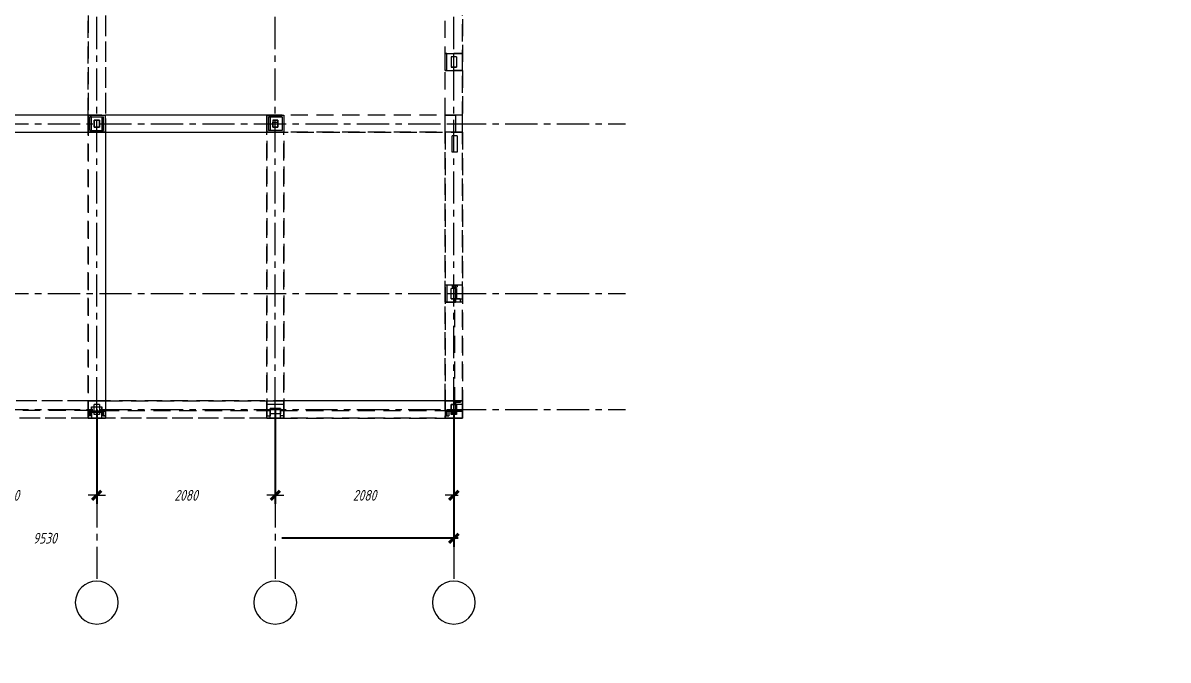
# Model space of a CAD drawing. Header units: millimetres. Extents: x 0 to 10920, y 0 to 297.
# Drawn here: x 1006.1 to 1273, y 0 to 148.5 of the extents above; entities that cross this region are included whole.
import ezdxf

# ---------------------------------------------------------------- set-up
doc = ezdxf.new("R2010")
doc.units = ezdxf.units.MM
for name, pattern in [('K5LT_AXLED', [12, 7.5, -1.5, 1.5, -1.5]), ('K5LT_BASIC', [0]), ('K5LT_DASHED', [6, 4, -2]), ('K5LT_THIN', [0])]:
    doc.linetypes.add(name, pattern=pattern)
doc.layers.add('Системный слой', color=7, linetype='Continuous')
doc.styles.add('KDIMTEXTSTYLE', font='GOST_AU.SHX', dxfattribs={"width": 0.96, "oblique": 15, "height": 5})
doc.styles.add('KTEXTSTYLE', font='GOST_AU.SHX', dxfattribs={"width": 0.96, "height": 5})
doc.dimstyles.new('KDIMSTYLE (0.02)', dxfattribs={"dimtxt": 5, "dimasz": 1, "dimexe": 2, "dimexo": 0, "dimgap": 1, "dimtad": 1, "dimlfac": 50, "dimtxsty": 'KDIMTEXTSTYLE', "dimsah": 1, "dimcen": 0, "dimdle": 1, "dimadec": 0, "dimazin": 0, "dimtfac": 0.667, "dimtmove": 0, "dimatfit": 3, "dimfxl": 0, "dimtvp": 1, "dimtolj": 1, "dimtzin": 0, "dimarcsym": 0})

# ---------------------------------------------------------------- blocks, each defined once
blk = doc.blocks.new('U197')
at = {"layer": 'Системный слой', "color": 30, "linetype": 'K5LT_AXLED', "lineweight": 18}
for p, q in [((915.9141695652803, 58.4019691759321), (1106.51416956528, 58.40196917593208)), ((1106.51416956528, 58.40196917593208), (1146.51416956528, 58.40196917593208))]:
    blk.add_line(p, q, dxfattribs=at)
blk = doc.blocks.new('U198')
at = {"layer": 'Системный слой', "color": 30, "linetype": 'K5LT_AXLED', "lineweight": 18}
for p, q in [((915.9141695652803, 85.4019691759321), (1106.51416956528, 85.40196917593208)), ((1106.51416956528, 85.40196917593208), (1146.51416956528, 85.40196917593208))]:
    blk.add_line(p, q, dxfattribs=at)
blk = doc.blocks.new('U199')
at = {"layer": 'Системный слой', "color": 30, "linetype": 'K5LT_AXLED', "lineweight": 18}
for p, q in [((915.9141695652803, 125.0019691759321), (1106.51416956528, 125.0019691759321)), ((1106.51416956528, 125.0019691759321), (1146.51416956528, 125.0019691759321))]:
    blk.add_line(p, q, dxfattribs=at)
blk = doc.blocks.new('U206')
at = {"layer": 'Системный слой', "color": 30, "linetype": 'K5LT_AXLED', "lineweight": 18}
for p, q in [((1023.31416956528, 58.40196917593209), (1023.31416956528, 250.2019691759321)), ((1023.31416956528, 58.40196917593209), (1023.31416956528, 38.40196917593209)), ((1023.31416956528, 38.40196917593209), (1023.31416956528, 18.40196917593209))]:
    blk.add_line(p, q, dxfattribs=at)
at = {"layer": 'Системный слой', "color": 7, "linetype": 'K5LT_THIN', "lineweight": 18}
blk.add_arc((1023.31416956528, 13.40196917593209), 5, 0, 359.999994270422, dxfattribs=at)
blk = doc.blocks.new('U207')
at = {"layer": 'Системный слой', "color": 30, "linetype": 'K5LT_AXLED', "lineweight": 18}
for p, q in [((1064.91416956528, 58.40196917593209), (1064.91416956528, 250.2019691759321)), ((1064.91416956528, 58.40196917593209), (1064.91416956528, 38.40196917593209)), ((1064.91416956528, 38.40196917593209), (1064.91416956528, 18.40196917593209))]:
    blk.add_line(p, q, dxfattribs=at)
at = {"layer": 'Системный слой', "color": 7, "linetype": 'K5LT_THIN', "lineweight": 18}
blk.add_arc((1064.91416956528, 13.40196917593209), 5, 0, 359.999994270422, dxfattribs=at)
blk = doc.blocks.new('U208')
at = {"layer": 'Системный слой', "color": 30, "linetype": 'K5LT_AXLED', "lineweight": 18}
for p, q in [((1106.51416956528, 58.40196917593208), (1106.51416956528, 250.2019691759321)), ((1106.51416956528, 58.40196917593208), (1106.51416956528, 38.40196917593208)), ((1106.51416956528, 38.40196917593208), (1106.51416956528, 18.40196917593208))]:
    blk.add_line(p, q, dxfattribs=at)
at = {"layer": 'Системный слой', "color": 7, "linetype": 'K5LT_THIN', "lineweight": 18}
blk.add_arc((1106.51416956528, 13.40196917593208), 5, 0, 359.999994270422, dxfattribs=at)
blk = doc.blocks.new('U196')
at = {"layer": 'Системный слой'}
for name in ['U206', 'U207', 'U208', 'U199', 'U198', 'U197']:
    blk.add_blockref(name, (0, 0), dxfattribs=at)
blk = doc.blocks.new('U277')
at = {"layer": 'Системный слой', "color": 7, "linetype": 'K5LT_DASHED', "lineweight": 18}
for p, q in [((1021.313972445279, 252.2014256259321), (1021.313972445279, 56.40195364593208)), ((1025.313961665279, 252.2014256259321), (1025.313961665279, 56.40195364593208)), ((1104.513758585279, 127.0017658459322), (1104.513758585279, 252.2014331259322)), ((1108.51374810528, 84.20187630593216), (1108.51374810528, 252.2014331259322)), ((1021.313971805279, 127.0017716659321), (1021.313971805279, 161.4016762259321)), ((1025.313960705279, 161.4016762259321), (1025.313960705279, 127.0017716659321)), ((1104.51374436528, 127.0017716659321), (1104.51374436528, 161.4016762259321)), ((1108.513733265279, 161.4016762259321), (1108.513733265279, 127.0017716659321)), ((1107.113745685279, 140.6017253859322), (1105.913748885279, 140.6017253859322)), ((1105.913748885279, 140.6017253859322), (1105.913748885279, 138.2017317859321)), ((1107.113745685279, 140.6017253859322), (1107.113745685279, 138.2017317859321)), ((1105.913748885279, 138.2017317859321), (1107.113745685279, 138.2017317859321)), ((1108.513723325279, 127.0017716659321), (913.9142696652794, 127.0017716659321)), ((1021.313972445279, 127.0017694659321), (983.7140738452794, 127.0017694659321)), ((1021.31397212528, 123.0017815059321), (1021.31397212528, 127.0017705659322)), ((1021.31397212528, 127.0017705659322), (1025.313961185279, 127.0017705659322)), ((1021.31397212528, 127.0017705659322), (1025.313961185279, 127.0017705659322)), ((1021.313972445279, 127.0017694659321), (1021.313972445279, 123.0017802459321)), ((1022.713968685279, 124.2017700859322), (1022.713968685279, 125.8017657659321)), ((1022.713968685279, 125.8017657659321), (1023.91396544528, 125.8017657659321)), ((1023.913965185279, 125.8017664459321), (1023.913965185279, 124.2017708059321)), ((1025.313961185279, 123.0017815059321), (1025.313961185279, 127.0017705659322)), ((1025.313961665279, 123.0017802459321), (1025.313961665279, 127.0017694659321)), ((1062.913860265279, 127.0017694659321), (1025.313961665279, 127.0017694659321)), ((1062.913858325279, 127.0017705659322), (1066.913847385279, 127.0017705659322)), ((1062.913858325279, 127.0017705659322), (1062.913858325279, 123.0017815059321)), ((1062.913860265279, 123.0017802459321), (1062.913860265279, 127.0017694659321)), ((1062.913860265279, 127.0017694659321), (1066.913849485279, 127.0017694659321)), ((1062.913860265279, 127.0017694659321), (1062.913860265279, 56.40195292593213)), ((1064.313856485279, 125.8017657659321), (1064.313856485279, 124.2017700859322)), ((1064.313856485279, 125.8017657659321), (1065.513853245279, 125.8017657659321)), ((1065.513853245279, 125.8017657659321), (1065.513853245279, 124.2017700859322)), ((1066.913847385279, 127.0017705659322), (1066.913847385279, 123.0017815059321)), ((1108.513730745279, 127.0017694659321), (1066.913849485279, 127.0017694659321)), ((1066.913849485279, 127.0017694659321), (1066.913849485279, 123.0017802459321)), ((1066.913849485279, 127.0017694659321), (1066.913849485279, 56.40195292593213)), ((1108.513733265279, 127.0017716659321), (1104.51374436528, 127.0017716659321)), ((1104.513751485279, 123.0017802459321), (1104.513751485279, 127.0017694659321)), ((1104.513757165279, 127.0017662859322), (1106.91375084528, 127.0017662859322)), ((1106.91375084528, 127.0017662859322), (1106.91375084528, 123.0017768259321)), ((1108.513730745279, 123.0017802459321), (1108.513730745279, 127.0017694659321)), ((1108.51374068528, 123.0017802459321), (1108.51374068528, 127.0017694659321)), ((913.9142696652794, 123.0017827459321), (1108.513723325279, 123.0017827459321)), ((983.7140738452794, 123.0017802459321), (1021.313972445279, 123.0017802459321)), ((1021.313971805279, 56.40196132593213), (1021.313971805279, 123.0017827459321)), ((1025.313961185279, 123.0017815059321), (1021.31397212528, 123.0017815059321)), ((1021.31397212528, 123.0017815059321), (1025.313961185279, 123.0017815059321)), ((1022.713968685279, 124.2017700859322), (1023.91396544528, 124.2017700859322)), ((1025.313960705279, 123.0017827459321), (1025.313960705279, 56.40196132593213)), ((1025.313961665279, 123.0017802459321), (1062.913860265279, 123.0017802459321)), ((1066.913845285279, 123.0017827459321), (1062.913856385279, 123.0017827459321)), ((1062.913856385279, 56.4019605859321), (1062.913856385279, 123.0017827459321)), ((1062.913858325279, 123.0017815059321), (1066.913847385279, 123.0017815059321)), ((1065.513853245279, 124.2017700859322), (1064.313856485279, 124.2017700859322)), ((1066.913845285279, 56.4019605859321), (1066.913845285279, 123.0017827459321)), ((1108.513730745279, 123.0017802459321), (1066.913849485279, 123.0017802459321)), ((1108.513733265279, 123.0017827459321), (1104.51374436528, 123.0017827459321)), ((1104.51374436528, 60.40195642593208), (1104.51374436528, 123.0017827459321)), ((1106.91375230528, 123.0017763259321), (1104.513758585279, 123.0017763259321)), ((1104.513758585279, 123.0017763259321), (1104.513758585279, 56.40194598593211)), ((1108.513733265279, 123.0017827459321), (1108.513733265279, 60.40195642593208)), ((1107.31374638528, 122.2017789459321), (1106.113749545279, 122.2017789459321)), ((1106.113751005279, 118.3797629259321), (1106.113751005279, 122.2017784259321)), ((1107.31374638528, 122.2017789459321), (1107.31374638528, 118.3797635059321)), ((1107.31374638528, 118.3797635059321), (1106.113749545279, 118.3797635059321)), ((1107.113745685279, 86.60187322593214), (1105.913748885279, 86.60187322593214)), ((1105.913753225279, 84.20187630593216), (1105.913753225279, 86.60187002593207)), ((1107.113750085279, 84.20187630593216), (1107.113750085279, 86.60187002593207)), ((1107.113745685279, 84.20187960593212), (1105.913748885279, 84.20187960593212)), ((1105.913753225279, 84.20187630593216), (1106.753749325279, 84.20187630593216)), ((1107.113747145279, 84.20187850593219), (1106.753746405279, 84.20187850593219)), ((1106.753749325279, 59.60193686593207), (1106.753749325279, 84.20187630593216)), ((1107.113747145279, 84.20187850593219), (1108.513745145279, 84.20187850593219)), ((1108.513745145279, 59.60194370593214), (1108.513745145279, 84.20187850593219)), ((1104.513758585279, 60.40194170593212), (942.1141790052794, 60.40194170593212)), ((1021.313971805279, 60.40195642593208), (983.7140761052793, 60.40195642593208)), ((1021.313972445279, 56.40195984593214), (1021.313972445279, 60.40194906593213)), ((1021.313972445279, 60.40194906593213), (1025.313961665279, 60.40194906593213)), ((1022.113970585279, 57.80194958593209), (1022.113970585279, 59.0019463859321)), ((1022.113971005279, 59.00194190593211), (1022.113971005279, 58.16194064593212)), ((1022.113971005279, 59.00194190593211), (1024.513964725279, 59.00194190593211)), ((1024.513964185279, 57.80194958593209), (1024.513964185279, 59.0019463859321)), ((1024.513964725279, 59.00194190593211), (1024.513964725279, 58.16194064593212)), ((1025.313960705279, 60.40195642593208), (1062.913856385279, 60.40195642593208)), ((1025.313961665279, 60.40194906593213), (1025.313961665279, 56.40195984593214)), ((1062.913860265279, 56.40195984593214), (1062.913860265279, 60.40194906593213)), ((1062.913860265279, 60.40194906593213), (1066.913849485279, 60.40194906593213)), ((1108.513723205279, 60.40195642593208), (1066.913845285279, 60.40195642593208)), ((1066.913849485279, 60.40194906593213), (1066.913849485279, 56.40195984593214)), ((1108.513733265279, 60.40195642593208), (1104.51374436528, 60.40195642593208)), ((1104.513751485279, 60.40194906593213), (1104.513751485279, 56.40195984593214)), ((1104.513751485279, 60.40194906593213), (1108.51373062528, 60.40194906593213)), ((1104.513751485279, 60.40194906593213), (1104.513751485279, 56.40195364593208)), ((1104.513758585279, 58.16194064593212), (1104.513758585279, 60.40194170593212)), ((1105.913748885279, 59.60194132593213), (1107.113745685279, 59.60194132593213)), ((1106.753749325279, 59.60193686593207), (1105.913753225279, 59.60193686593207)), ((1105.913753225279, 59.60193686593207), (1105.913753225279, 57.60194284593214)), ((1107.113747145279, 59.60193984593214), (1106.753746405279, 59.60193984593214)), ((1108.513745145279, 59.60194370593214), (1107.113747145279, 59.60193984593214)), ((1107.113750085279, 59.60194074593208), (1107.113750085279, 57.60194284593214)), ((1108.51373062528, 56.40195984593214), (1108.51373062528, 60.40194906593213)), ((1108.51374068528, 60.40194906593213), (1108.51374068528, 56.40195364593208)), ((1108.51374810528, 59.60194460593208), (1108.51374810528, 56.40194598593211)), ((1022.113971005279, 58.16194064593212), (982.9140736852796, 58.16194064593212)), ((1022.113970725279, 56.40195524593211), (982.9140746052796, 56.40195524593211)), ((1021.313971805279, 56.40196752593212), (983.7140761052793, 56.40196752593212)), ((1021.313971805279, 56.40196132593213), (1025.313960705279, 56.40196132593213)), ((1021.313972445279, 56.40195984593214), (1025.313961665279, 56.40195984593214)), ((1022.113970725279, 57.80194806593209), (1022.113970725279, 58.16194364593212)), ((1022.113970725279, 57.80194806593209), (1022.113970725279, 56.40195524593211)), ((1022.113971005279, 57.80194504593208), (1024.513964725279, 57.80194504593208)), ((1022.113971005279, 56.4019521859321), (1024.513964725279, 56.4019521859321)), ((1024.51396436528, 58.16194364593212), (1024.51396436528, 57.80194806593209)), ((1063.713860465279, 56.40195524593211), (1024.51396436528, 56.40195524593211)), ((1024.513964725279, 58.16194064593212), (1063.713862045279, 58.16194064593212)), ((1024.513964725279, 56.4019521859321), (1024.513964725279, 57.80194504593208)), ((1062.913856385279, 56.40196752593212), (1025.313960705279, 56.40196752593212)), ((1062.913860265279, 56.40195984593214), (1066.913849485279, 56.40195984593214)), ((1066.913849485279, 56.40195292593213), (1062.913860265279, 56.40195292593213)), ((1063.713859685279, 57.40195064593208), (1063.713859685279, 58.60194744593209)), ((1063.713860465279, 57.40194912593208), (1063.713860465279, 58.16194364593212)), ((1066.113855765279, 58.60194294593209), (1063.713862045279, 58.60194294593209)), ((1063.713862045279, 58.16194064593212), (1063.713862045279, 58.60194294593209)), ((1066.113855765279, 57.40194610593208), (1063.713862045279, 57.40194610593208)), ((1063.713862045279, 56.4019521859321), (1063.713862045279, 57.40194610593208)), ((1066.113855765279, 56.4019521859321), (1063.713862045279, 56.4019521859321)), ((1066.113853285279, 58.60194744593209), (1066.113853285279, 57.40195064593208)), ((1066.113854105279, 57.40194912593208), (1066.113854105279, 58.16194364593212)), ((1066.113854105279, 56.40195524593211), (1066.113854105279, 57.40194912593208)), ((1066.113854105279, 56.40195524593211), (1104.513755745279, 56.40195524593211)), ((1066.113855765279, 58.16194064593212), (1066.113855765279, 58.60194294593209)), ((1066.113855765279, 58.16194064593212), (1104.513758585279, 58.16194064593212)), ((1108.513723205279, 56.40196752593212), (1066.913845285279, 56.40196752593212)), ((1104.513751485279, 56.40195984593214), (1108.51373062528, 56.40195984593214)), ((1108.51374068528, 56.40195364593208), (1104.513751485279, 56.40195364593208)), ((1104.513755745279, 58.16194364593212), (1104.513755745279, 56.40195524593211)), ((1105.913748885279, 57.60194738593207), (1107.113745685279, 57.60194738593207))]:
    blk.add_line(p, q, dxfattribs=at)
blk = doc.blocks.new('U278')
at = {"layer": 'Системный слой', "color": 7, "linetype": 'K5LT_THIN', "lineweight": 18}
for p, q in [((1104.914061745279, 141.401894925932), (1104.51406236528, 141.401894925932)), ((1104.51417292528, 137.401878605932), (1104.51417292528, 141.4018796459321)), ((1104.51417292528, 141.4018796459321), (1108.514173965279, 141.4018796459321)), ((1104.914061745279, 137.4018986259321), (1104.914061745279, 141.401894925932)), ((1107.114173585279, 140.601879445932), (1105.91417328528, 140.601879445932)), ((1105.91417328528, 140.601879445932), (1105.91417328528, 138.2018788059321)), ((1108.51405866528, 141.401894925932), (1106.51406540528, 141.401894925932)), ((1106.51406540528, 137.4018986259321), (1106.51406540528, 141.401894925932)), ((1107.114173585279, 140.601879445932), (1107.114173585279, 138.2018788059321)), ((1108.514173965279, 137.401878605932), (1108.514173965279, 141.4018796459321)), ((1104.914061745279, 137.4018986259321), (1104.51406236528, 137.4018986259321)), ((1104.51417292528, 137.401878605932), (1108.514173965279, 137.401878605932)), ((1107.114173585279, 138.2018788059321), (1105.91417328528, 138.2018788059321)), ((1108.51405866528, 137.4018986259321), (1106.51406540528, 137.4018986259321)), ((1021.71411316528, 126.601976525932), (1024.91410236528, 126.601976525932)), ((1022.11413828528, 126.601908605932), (1021.71413890528, 126.601908605932)), ((1021.71413890528, 123.4019115659321), (1021.71413890528, 126.601908605932)), ((1022.11413828528, 123.4019115659321), (1022.11413828528, 126.601908605932)), ((1022.114141405279, 126.6019006859321), (1024.51413986528, 126.6019006859321)), ((1023.914105745279, 125.801979225932), (1022.71410978528, 125.801979225932)), ((1022.71410978528, 125.801979225932), (1022.71410978528, 124.2019846259321)), ((1023.914105745279, 124.2019846259321), (1023.914105745279, 125.801979225932)), ((1024.51413606528, 126.601908605932), (1024.51413606528, 123.4019115659321)), ((1024.51413606528, 126.601908605932), (1024.91413594528, 126.601908605932)), ((1024.91413594528, 123.4019115659321), (1024.91413594528, 126.601908605932)), ((1063.31397272528, 126.601976525932), (1066.51396192528, 126.601976525932)), ((1063.31397272528, 126.601976525932), (1063.31397272528, 123.401987325932)), ((1063.714099825279, 126.601908605932), (1063.31410044528, 126.601908605932)), ((1066.514113305279, 126.6019006859321), (1063.714114845279, 126.6019006859321)), ((1063.714114845279, 126.6019006859321), (1063.714114845279, 123.401902725932)), ((1065.51396364528, 125.801980085932), (1064.313967725279, 125.801980085932)), ((1064.313969345279, 125.801979225932), (1064.313969345279, 124.2019846259321)), ((1065.51396364528, 124.201985545932), (1065.51396364528, 125.801980085932)), ((1066.514113305279, 126.6019006859321), (1066.514113305279, 123.401902725932)), ((1021.71411316528, 123.401987325932), (1024.91410236528, 123.401987325932)), ((1022.11413828528, 123.4019115659321), (1021.71413890528, 123.4019115659321)), ((1022.114141405279, 123.401902725932), (1024.51413986528, 123.401902725932)), ((1023.914105745279, 124.2019846259321), (1022.71410978528, 124.2019846259321)), ((1024.51413606528, 123.4019115659321), (1024.91413594528, 123.4019115659321)), ((1066.51396192528, 123.401987325932), (1063.31397272528, 123.401987325932)), ((1063.714099825279, 123.4019115659321), (1063.31410044528, 123.4019115659321)), ((1066.514113305279, 123.401902725932), (1063.714114845279, 123.401902725932)), ((1064.31411470528, 124.201902225932), (1064.31411470528, 125.401901465932)), ((1064.31411470528, 125.401901465932), (1065.514113945279, 125.401901465932)), ((1064.31411470528, 124.201902225932), (1065.514113945279, 124.201902225932)), ((1065.514113945279, 124.201902225932), (1065.514113945279, 125.401901465932)), ((1104.914088545279, 87.40192958593208), (1104.514089045279, 87.40192958593208)), ((1104.514089045279, 83.40193214593208), (1104.514089045279, 87.40192958593208)), ((1108.514173965279, 87.40186944593209), (1104.51417292528, 87.40186944593209)), ((1104.914088545279, 87.40192958593208), (1104.914088545279, 83.40193214593208)), ((1105.91417328528, 84.20186862593211), (1105.91417328528, 86.60186924593204)), ((1107.114179465279, 86.60186508593208), (1105.91417908528, 86.60186508593208)), ((1106.11400164528, 87.40199048593205), (1106.11400164528, 87.0019911059321)), ((1106.11400164528, 87.40199048593205), (1107.31399978528, 87.40199048593205)), ((1106.11400164528, 87.0019911059321), (1107.31399978528, 87.0019911059321)), ((1106.914039065279, 84.20196600593205), (1106.914039065279, 87.40196238593198)), ((1108.514086505279, 87.40192958593208), (1106.91408598528, 87.40192958593208)), ((1106.91408598528, 83.40193214593208), (1106.91408598528, 87.40192958593208)), ((1107.114179465279, 86.60186508593208), (1107.114179465279, 84.2018643259321)), ((1107.31399978528, 87.40199048593205), (1107.31399978528, 87.0019911059321)), ((1108.514086505279, 83.40193214593208), (1108.514086505279, 87.40192958593208)), ((1104.513843165279, 83.40211898593203), (1106.753835845279, 83.40211898593203)), ((1104.914088545279, 83.40193214593208), (1104.514089045279, 83.40193214593208)), ((1108.514173965279, 83.40186840593203), (1104.51417292528, 83.40186840593203)), ((1105.91384028528, 84.20211636593201), (1106.753835845279, 84.20211636593201)), ((1107.114179465279, 84.2018643259321), (1105.91417908528, 84.2018643259321)), ((1106.753835845279, 84.20211636593201), (1106.753835845279, 83.40211898593203)), ((1106.914062525279, 84.20194880593205), (1106.75406420528, 84.20194880593205)), ((1106.75406420528, 83.401949525932), (1106.914062525279, 83.401949525932)), ((1107.994039385279, 84.20196600593205), (1106.914039065279, 84.20196600593205)), ((1106.914062525279, 84.20194880593205), (1106.914062525279, 83.401949525932)), ((1108.514086505279, 83.40193214593208), (1106.91408598528, 83.40193214593208)), ((1107.113836365279, 84.20211636593201), (1107.99383178528, 84.20211636593201)), ((1107.99383178528, 84.20211636593201), (1107.99383178528, 83.40211898593203)), ((1108.51383008528, 83.40211898593203), (1107.99383178528, 83.40211898593203)), ((1025.314195785279, 60.40156888593206), (1021.31418240528, 60.40156888593206)), ((1021.31418240528, 58.161561385932), (1021.31418240528, 60.40156888593206)), ((1022.114112925279, 59.00219846593202), (1024.51410506528, 59.00219846593202)), ((1022.114112925279, 59.00219846593202), (1022.114112925279, 57.80220238593203)), ((1023.91419534528, 59.60156620593203), (1022.71419132528, 59.60156580593204)), ((1022.71419214528, 57.20155818593208), (1022.71419132528, 59.60156580593204)), ((1023.91419534528, 59.60156620593203), (1023.91419616528, 57.20155858593207)), ((1024.51410506528, 57.80220238593203), (1024.51410506528, 59.00219846593202)), ((1025.314195785279, 60.40156888593206), (1025.314195785279, 58.161561385932)), ((1066.91396626528, 59.60219302593207), (1062.913979365279, 59.60219302593207)), ((1062.913979365279, 58.16219774593206), (1062.913979365279, 59.60219302593207)), ((1066.91396626528, 58.16219774593206), (1066.91396626528, 59.60219302593207)), ((1106.753835845279, 60.40219040593205), (1104.513843165279, 60.40219040593205)), ((1104.513843165279, 60.40219040593205), (1104.513843165279, 58.16219774593206)), ((1104.51417292528, 60.40185854593204), (1108.514173965279, 60.40185854593204)), ((1105.91384028528, 59.60219302593207), (1105.91384028528, 57.60220030593206)), ((1105.91417328528, 57.20185770593206), (1105.91417328528, 59.60185834593198)), ((1107.114179465279, 59.60185254593205), (1105.91417908528, 59.60185254593205)), ((1107.99383178528, 60.00219558593206), (1106.753835845279, 60.00219558593206)), ((1106.914062525279, 60.40196596593204), (1106.75406420528, 60.40196596593204)), ((1106.75406420528, 60.40196596593204), (1106.75406420528, 60.00197020593201)), ((1106.914062525279, 60.00197020593201), (1106.75406420528, 60.00197020593201)), ((1106.914058605279, 58.00202792593205), (1106.914058605279, 60.001974045932)), ((1107.99405914528, 60.001974045932), (1106.914058605279, 60.001974045932)), ((1106.914062525279, 60.40196596593204), (1106.914062525279, 60.00197020593201)), ((1106.91408598528, 60.4019429459321), (1106.91408598528, 58.00200038593204)), ((1106.91408598528, 60.4019429459321), (1108.514086505279, 60.4019429459321)), ((1107.11383048528, 57.60220622593202), (1107.11383048528, 59.60219882593199)), ((1107.114179465279, 59.60185254593205), (1107.114179465279, 57.20185176593208)), ((1107.99383178528, 60.40219040593205), (1107.99383178528, 60.00219558593206)), ((1108.51405866528, 60.40196980593203), (1107.99405914528, 60.40196980593203)), ((1108.51405866528, 60.40196980593203), (1108.51405866528, 56.40197350593211)), ((1021.71413890528, 56.9219730259321), (1021.31413928528, 56.9219730259321)), ((1025.314135585279, 56.40197350593211), (1021.31413928528, 56.40197350593211)), ((1021.31414702528, 58.16189822593209), (1021.71414740528, 58.16189822593209)), ((1021.71414740528, 58.00195788593206), (1021.31414702528, 58.00195788593206)), ((1022.114149125279, 58.16187858593199), (1021.314149085279, 58.16187858593199)), ((1021.314149085279, 58.0019382259321), (1021.314149085279, 58.16187858593199)), ((1022.114149125279, 58.0019382259321), (1021.314149085279, 58.0019382259321)), ((1022.114149565279, 56.92187454593208), (1021.31414948528, 56.92187454593208)), ((1021.31418240528, 56.92155724593206), (1021.31418240528, 56.40155550593204)), ((1021.714114245279, 58.16219774593206), (1021.714114245279, 56.92220180593198)), ((1021.71413890528, 56.9219730259321), (1021.71413890528, 58.00202792593205)), ((1021.71414740528, 58.16189822593209), (1021.71414740528, 58.00195788593206)), ((1024.91414588528, 58.00196182593209), (1021.71414698528, 58.00196182593209)), ((1022.11411226528, 57.802208305932), (1024.514104265279, 57.802208305932)), ((1022.114149125279, 58.0019382259321), (1022.114149125279, 58.16187858593199)), ((1022.114149565279, 56.92187454593208), (1022.114149565279, 58.00193428593207)), ((1022.114149565279, 58.00193428593207), (1024.514149765279, 58.00193428593207)), ((1022.11418508528, 56.92155724593206), (1022.11418508528, 58.161561385932)), ((1023.91419616528, 57.20155858593207), (1022.71419214528, 57.20155818593208)), ((1025.314149265279, 58.16187858593199), (1024.51414922528, 58.16187858593199)), ((1024.51414922528, 58.16187858593199), (1024.51414922528, 58.0019382259321)), ((1024.51414922528, 58.0019382259321), (1025.314149265279, 58.0019382259321)), ((1024.514149765279, 56.92187454593208), (1024.514149765279, 58.00193428593207)), ((1025.31414984528, 56.92187454593208), (1024.514149765279, 56.92187454593208)), ((1024.514193105279, 58.161561385932), (1024.514193105279, 56.92155724593206)), ((1024.91410376528, 56.92220180593198), (1024.91410376528, 58.16219774593206)), ((1024.91413930528, 58.16194830593202), (1025.31413904528, 58.16194830593202)), ((1024.91413930528, 58.16194830593202), (1024.91413930528, 58.00200432593207)), ((1024.91414588528, 58.00196182593209), (1024.91414588528, 56.92190240593205)), ((1024.91414644528, 58.00195788593206), (1025.31414638528, 58.00195788593206)), ((1024.91414588528, 56.92190240593205), (1025.31414580528, 56.92190240593205)), ((1025.314135585279, 56.9219730259321), (1025.314135585279, 56.40197350593211)), ((1025.314149265279, 58.16187858593199), (1025.314149265279, 58.0019382259321)), ((1062.913979365279, 58.16219774593206), (1063.71397674528, 58.16219774593206)), ((1062.913979365279, 56.40220350593212), (1062.913979365279, 56.92220180593198)), ((1062.913979365279, 56.92220180593198), (1063.71397674528, 56.92220180593198)), ((1066.91396626528, 56.40220350593212), (1062.913979365279, 56.40220350593212)), ((1066.11396552528, 58.60220562593211), (1063.713973525279, 58.60220562593211)), ((1063.713973525279, 57.40220964593202), (1063.713973525279, 58.60220562593211)), ((1063.71397674528, 58.60219976593202), (1063.71397674528, 58.16219774593206)), ((1066.11396888528, 57.40220370593205), (1063.71397674528, 57.40220370593205)), ((1063.71397674528, 57.40220370593205), (1063.71397674528, 56.92220180593198)), ((1063.71410116528, 58.16196992593206), (1063.71410116528, 56.921971045932)), ((1066.11396552528, 57.40220964593202), (1066.11396552528, 58.60220562593211)), ((1066.11396888528, 58.60219976593202), (1066.11396888528, 58.16219774593206)), ((1066.91396626528, 58.16219774593206), (1066.11396888528, 58.16219774593206)), ((1066.11396888528, 56.92220180593198), (1066.11396888528, 57.40220370593205)), ((1066.91396626528, 56.92220180593198), (1066.11396888528, 56.92220180593198)), ((1066.114098985279, 56.921971045932), (1066.114098985279, 58.16196992593206)), ((1066.91396626528, 56.40220350593212), (1066.91396626528, 56.92220180593198)), ((1104.514066185279, 58.16196794593212), (1104.514066185279, 58.00202400593204)), ((1104.51408524528, 58.16194830593202), (1105.314086705279, 58.16194830593202)), ((1105.314086705279, 58.00200432593207), (1104.51408524528, 58.00200432593207)), ((1104.514130025279, 56.92190240593205), (1105.31413186528, 56.92190240593205)), ((1104.91415292528, 58.0019382259321), (1104.514152905279, 58.0019382259321)), ((1108.51415706528, 56.40187450593206), (1104.51415670528, 56.40187450593206)), ((1104.91417302528, 58.16185796593199), (1104.51417292528, 58.16185796593199)), ((1104.91417302528, 56.92185764593204), (1104.51417292528, 56.92185764593204)), ((1104.51417292528, 56.40185750593199), (1104.51417292528, 56.92185764593204)), ((1104.914062005279, 58.00202792593205), (1106.914058605279, 58.00202792593205)), ((1104.91415292528, 58.16187858593199), (1104.91415292528, 58.0019382259321)), ((1104.91415674528, 56.92187454593208), (1104.91415674528, 58.00193428593207)), ((1104.91415674528, 58.00193428593207), (1108.51415706528, 58.00193428593207)), ((1104.91417302528, 58.16185796593199), (1104.91417302528, 56.92185764593204)), ((1105.314086705279, 58.00200432593207), (1105.314086705279, 58.16194830593202)), ((1106.91408598528, 58.00200038593204), (1105.31409054528, 58.00200038593204)), ((1105.31409054528, 58.00200038593204), (1105.31409054528, 56.92194516593212)), ((1108.51412922528, 58.00196182593209), (1105.31413186528, 58.00196182593209)), ((1107.11383048528, 57.60220622593202), (1105.913834485279, 57.60220622593202)), ((1107.114179465279, 57.20185176593208), (1105.91417908528, 57.20185176593208)), ((1108.51415706528, 56.40187450593206), (1108.51415706528, 58.00193428593207))]:
    blk.add_line(p, q, dxfattribs=at)
blk = doc.blocks.new('KDIMARROW_03')
at = {"layer": 'Системный слой', "color": 0, "linetype": 'K5LT_BASIC', "lineweight": 40}
blk.add_line((-1.060500025749207, -1.060500025749206), (1.060500025749207, 1.060500025749206), dxfattribs=at)
at = {"layer": 'Системный слой', "color": 0, "linetype": 'K5LT_THIN', "lineweight": 18}
for q in [(-1, 0), (2, -2.449293598294706e-16)]:
    blk.add_line((0, 0), q, dxfattribs=at)

msp = doc.modelspace()

# ---------------------------------------------------------------- block references
at = {"layer": 'Системный слой'}
for name in ['U196', 'U278', 'U277']:
    msp.add_blockref(name, (0, 0), dxfattribs=at)

# ---------------------------------------------------------------- dimensions: what is measured, and where the dimension line sits
at = {"layer": 'Системный слой', "color": 7}
for base, p1, p2, location in [((915.9141695652803, 28.4019691759321), (1106.51416956528, 58.4019691759321), (915.9141695652803, 58.4019691759321), (1011.21416956528, 28.4019691759321)), ((981.7141695652803, 38.4019691759321), (1023.31416956528, 58.4019691759321), (981.7141695652803, 58.4019691759321), (1002.51416956528, 38.4019691759321)), ((1023.31416956528, 38.4019691759321), (1064.91416956528, 58.4019691759321), (1023.31416956528, 58.4019691759321), (1044.11416956528, 38.4019691759321)), ((1064.91416956528, 38.4019691759321), (1106.51416956528, 58.4019691759321), (1064.91416956528, 58.4019691759321), (1085.71416956528, 38.4019691759321))]:
    msp.add_linear_dim(base=base, p1=p1, p2=p2, location=location, dimstyle='KDIMSTYLE (0.02)', override={"dimexo": 0, "dimpost": '\\H2.5;\\W0.965;\\Q15;<>', "dimblk1": 'KDIMARROW_03', "dimblk2": 'KDIMARROW_03', "dimse1": 0, "dimse2": 0, "dimclrt": 7, "dimtolj": 1}, dxfattribs=at).render()

doc.saveas('drawing.dxf')
